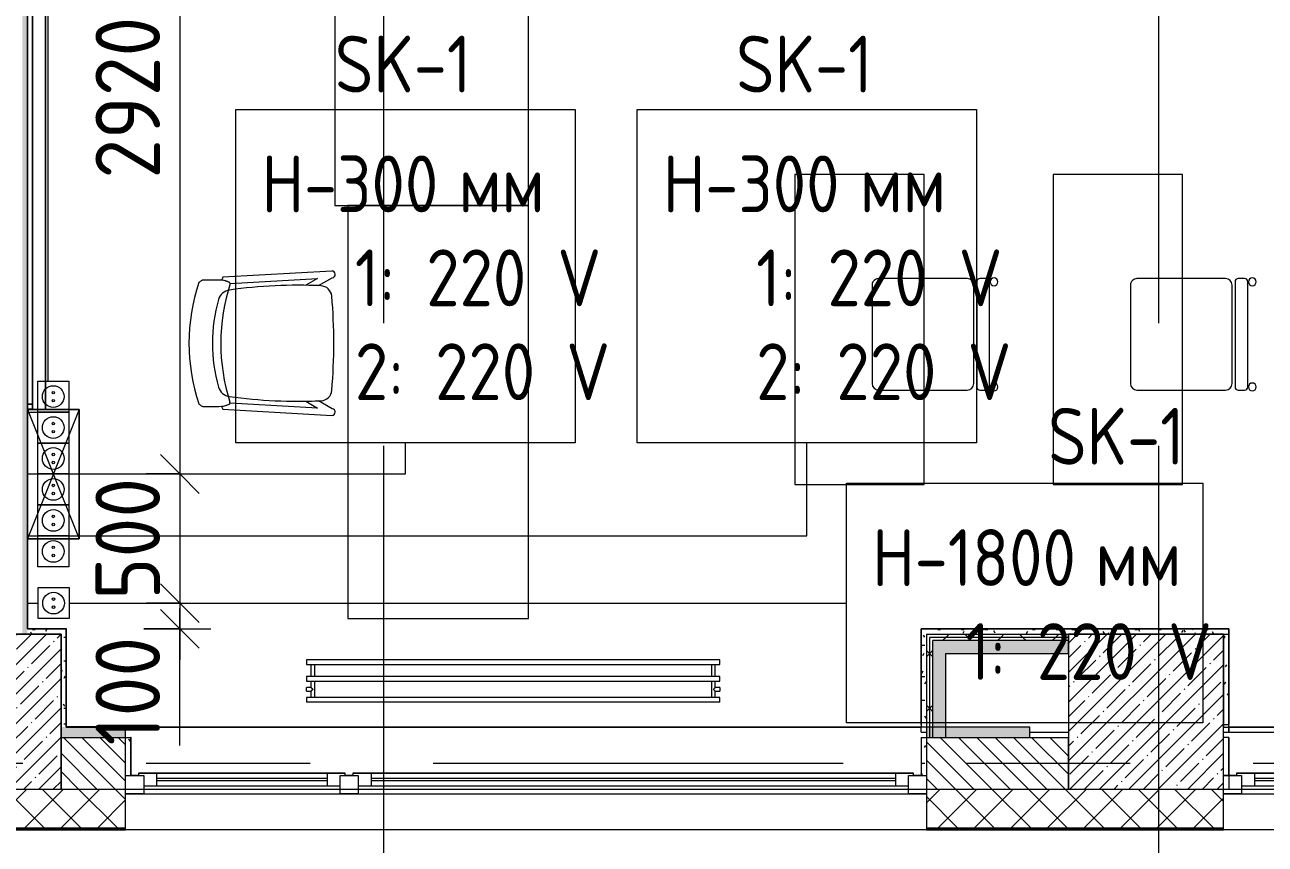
# Model space of a CAD drawing. Header units: millimetres. Extents: x -2911 to 185427, y -8553 to 29000.
# Drawn here: x 12620 to 17421, y -314 to 2860 of the extents above; entities that cross this region are included whole.
import ezdxf

# ---------------------------------------------------------------- set-up
doc = ezdxf.new("R2010")
doc.units = ezdxf.units.MM
doc.linetypes.add('Осевая', pattern=[3175, 635, -476.25, 1587.5, -476.25])
for name, color, linetype, lineweight in [('A-ANNO-DIMS', 7, 'Continuous', 9), ('A-ANNO-DIMS-100', 7, 'Continuous', 9), ('A-DETL-GENF', 7, 'Continuous', 9), ('A-GLAZ', 7, 'Continuous', 9), ('A-GLAZ-1', 7, 'Continuous', 13), ('A-WALL', 7, 'Continuous', 9), ('E-ELEC-FIXT-IDEN', 7, 'Continuous', 9), ('I-FURN', 7, 'Continuous', 9), ('I-WALL', 7, 'Continuous', 9), ('M-EQPM', 7, 'Continuous', 9), ('S-COLS', 7, 'Continuous', 9), ('Оси', 7, 'Continuous', 9), ('Оси-2', 7, 'Осевая', 9), ('Электрические приборы', 7, 'Continuous', 9)]:
    doc.layers.add(name, color=color, linetype=linetype, lineweight=lineweight)
for name, color, linetype, lineweight, true_color in [('A-WALL-1', 7, 'Continuous', 9, 0x3c3c3c), ('A-WALL-FNSH-1', 7, 'Continuous', 9, 0x3c3c3c), ('I-FURN-1', 7, 'Continuous', 9, 0xf0f0f0), ('Оси розеток', 7, 'Continuous', 9, 0xff1e23)]:
    doc.layers.add(name, color=color, linetype=linetype, lineweight=lineweight, true_color=true_color)
doc.styles.add('GOST Common', font='GOST_Common.ttf', dxfattribs={"width": 0.9, "height": 220})
doc.styles.add('ISOCPEUR', font='isocpeur.ttf', dxfattribs={"width": 0.9, "height": 250})
doc.dimstyles.new('ISO-2_5_0_9К_БОЛЬШОЙ', dxfattribs={"dimscale": 304.8, "dimtxt": 248.995294, "dimasz": 0.492126, "dimexe": 0.393701, "dimexo": 0.984252, "dimgap": 0, "dimtad": 1, "dimdec": 0, "dimrnd": 10, "dimzin": 0, "dimdsep": 46, "dimtxsty": 'ISOCPEUR', "dimblk1": 'OBLIQUE', "dimblk2": 'OBLIQUE', "dimsah": 1, "dimcen": 0.09, "dimdle": 0.393701, "dimazin": 0, "dimtfac": 1, "dimtdec": 4, "dimtix": 1, "dimtmove": 0, "dimatfit": 3, "dimfxl": 1, "dimtvp": 1, "dimtolj": 1, "dimtzin": 0, "dimarcsym": 2})
doc.dimstyles.new('ISO-2_5_0_9К_БОЛЬШОЙ_2', dxfattribs={"dimscale": 304.8, "dimtxt": 248.995294, "dimasz": 0.492126, "dimexe": 0.393701, "dimexo": 0.984252, "dimgap": 0, "dimtad": 1, "dimdec": 0, "dimrnd": 10, "dimzin": 0, "dimdsep": 46, "dimtxsty": 'ISOCPEUR', "dimblk1": 'OBLIQUE', "dimblk2": 'OBLIQUE', "dimsah": 1, "dimcen": 0.09, "dimdle": 0.393701, "dimazin": 0, "dimtfac": 1, "dimtdec": 4, "dimtix": 1, "dimtmove": 1, "dimatfit": 3, "dimfxl": 1, "dimtvp": 1, "dimtolj": 1, "dimtzin": 0, "dimarcsym": 2})
pattern_1 = [(45, (0, 0), (-57.02463, 57.02463), []), (45, (57.025, 0), (-57.02463, 57.02463), [100.806, -20.161, 3.353, -16.808])]
pattern_2 = [(0, (0, 0), (121.92, 30.48), [10.058, -81.382, 10.058, -81.382, -487.68]), (0, (0, 0), (121.92, 30.48), [-182.88, 10.058, -172.822, 10.058, -81.382, -213.36]), (0, (0, 0), (121.92, 30.48), [-457.2, 10.058, -50.902, 10.058, -142.342]), (120, (45.72, 15.24), (-87.356454, 90.345817), [10.058, -81.382, 10.058, -81.382, -487.68]), (120, (45.72, 15.24), (-87.356454, 90.345817), [-182.88, 10.058, -172.822, 10.058, -81.382, -213.36]), (120, (45.72, 15.24), (-87.356454, 90.345817), [-457.2, 10.058, -50.902, 10.058, -142.342]), (240, (60.96, 76.2), (-34.563546, -120.825817), [10.058, -81.382, 10.058, -81.382, -487.68]), (240, (60.96, 76.2), (-34.563546, -120.825817), [-182.88, 10.058, -172.822, 10.058, -81.382, -213.36]), (240, (60.96, 76.2), (-34.563546, -120.825817), [-457.2, 10.058, -50.902, 10.058, -142.342])]
pattern_3 = [(45, (0, 0), (-106.066, 106.066), []), (135, (0, 0), (-106.066, -106.066), [])]

# ---------------------------------------------------------------- blocks, each defined once
blk = doc.blocks.new('120_Окно_СКБ_2Ст - 120_Окно_СКБ_2Ст 3100х2500 _мал_створка слева_ 2-22446355-План размещения напольных электротехнических лючков и розеток 2 этажа в осях 1-12')
at = {"layer": 'A-GLAZ'}
for p, q in [((1550, -57), (-1550, -57)), ((-1530, -127), (-1500, -127)), ((-1430, -107), (600, -107)), ((600, -117), (-1430, -117)), ((670, -127), (700, -127)), ((770, -107), (1430, -107)), ((1430, -117), (770, -117)), ((1500, -127), (1530, -127))]:
    blk.add_line(p, q, dxfattribs=at)
at = {"layer": 'A-GLAZ-1'}
for p, q in [((-1550, -127), (-1550, -57)), ((-1550, -57), (-1480, -57)), ((-1480, -57), (-1480, -127)), ((650, -87), (-1480, -87)), ((-1480, -87), (-1480, -127)), ((-1430, -137), (-1430, -87)), ((600, -137), (600, -87)), ((650, -127), (650, -57)), ((650, -57), (720, -57)), ((650, -127), (650, -87)), ((720, -57), (720, -127)), ((1480, -87), (720, -87)), ((720, -87), (720, -127)), ((770, -137), (770, -87)), ((1430, -137), (1430, -87)), ((1480, -127), (1480, -57)), ((1480, -57), (1550, -57)), ((1480, -127), (1480, -87)), ((1550, -57), (1550, -127)), ((-1480, -127), (-1550, -127)), ((-1480, -127), (-1500, -127)), ((-1500, -127), (-1500, -137)), ((-1500, -137), (670, -137)), ((670, -137), (-1500, -137)), ((720, -127), (650, -127)), ((670, -127), (650, -127)), ((670, -137), (670, -127)), ((720, -127), (700, -127)), ((700, -127), (700, -137)), ((700, -137), (1500, -137)), ((1500, -137), (700, -137)), ((1550, -127), (1480, -127)), ((1500, -127), (1480, -127)), ((1500, -137), (1500, -127))]:
    blk.add_line(p, q, dxfattribs=at)
blk = doc.blocks.new('120_Окно_СКБ_1Ст - 120_Окно_СКБ_1Ст 900х2500_h_-V54-План размещения напольных электротехнических лючков и розеток 2 этажа в осях 1-12')
at = {"layer": 'A-GLAZ'}
for p, q in [((450, -57), (-450, -57)), ((-430, -127), (-400, -127)), ((-330, -107), (330, -107)), ((330, -117), (-330, -117)), ((400, -127), (450, -127))]:
    blk.add_line(p, q, dxfattribs=at)
at = {"layer": 'A-GLAZ-1'}
for p, q in [((-450, -127), (-450, -57)), ((-450, -57), (-380, -57)), ((-380, -57), (-380, -127)), ((380, -87), (-380, -87)), ((-380, -87), (-380, -127)), ((-330, -137), (-330, -87)), ((330, -137), (330, -87)), ((380, -127), (380, -57)), ((380, -57), (450, -57)), ((380, -127), (380, -87)), ((450, -57), (450, -127)), ((-380, -127), (-450, -127)), ((-380, -127), (-400, -127)), ((-400, -127), (-400, -137)), ((-400, -137), (400, -137)), ((400, -137), (-400, -137)), ((450, -127), (380, -127)), ((400, -127), (380, -127)), ((400, -137), (400, -127))]:
    blk.add_line(p, q, dxfattribs=at)
blk = doc.blocks.new('Шкаф параметрический - 1_5а-V93-План размещения напольных электротехнических лючков и розеток 2 этажа в осях 1-12')
at = {"layer": 'I-FURN-1'}
for p, q in [((0, 0), (500, 200)), ((0, 200), (500, 0)), ((500, 200), (0, 200)), ((0, 200), (0, 0)), ((0, 69.9), (0, 200)), ((0, 200), (500, 200)), ((500, 0), (500, 200)), ((500, 200), (500, 0)), ((0, 0), (0, 69.9)), ((0, 0), (500, 0))]:
    blk.add_line(p, q, dxfattribs=at)
blk = doc.blocks.new('Зеркало обычное - Доска-32858920-План размещения напольных электротехнических лючков и розеток 2 этажа в осях 1-12')
at = {"layer": 'I-FURN'}
h = blk.add_hatch(dxfattribs=at)
h.set_pattern_fill('FP_89', color=256, style=0, pattern_type=2)
h.set_pattern_definition([(45, (50, 50), (-199.9995, 0), [141.421, -141.421]), (45, (100, 50), (-199.9995, 0), [70.711, -212.132]), (45, (50, 100), (-199.9995, 0), [70.711, -212.132])])
h.paths.add_polyline_path([(-2005, 40), (2005, 40), (2005, 60), (-2005, 60)])
at = {"layer": 'I-FURN-1'}
for p, q in [((2025, 60), (-2025, 60)), ((-2025, 60), (-2025, 40)), ((-2025, 40), (-2025, 60)), ((2005, 60), (-2005, 60)), ((-2005, 60), (-2005, 40)), ((-2005, 40), (-2005, 60)), ((2005, 60), (-2005, 60)), ((-2005, 40), (-2005, 60)), ((-2005, 40), (-2005, 60)), ((2005, 40), (2005, 60)), ((2005, 60), (2005, 40)), ((2005, 60), (2005, 40)), ((2005, 40), (2005, 60)), ((2025, 40), (2025, 60)), ((2025, 60), (2025, 40)), ((-2025, 40), (2025, 40)), ((-2005, 40), (-2025, 40)), ((-2005, 40), (2005, 40)), ((2005, 40), (-2005, 40)), ((2005, 40), (-2005, 40)), ((-2005, 40), (2005, 40)), ((2005, 40), (-2005, 40)), ((2025, 40), (2005, 40))]:
    blk.add_line(p, q, dxfattribs=at)
blk = doc.blocks.new('Chair_1 noor 78578 - 1_4-25422005-План размещения напольных электротехнических лючков и розеток 2 этажа в осях 1-12')
at = {"layer": 'I-FURN-1'}
for p, q in [((-130.5, 405.7), (-130.5, 344.8)), ((359.1, 344.8), (359.1, 405.7)), ((-141.2, 329.7), (-165.1, -92)), ((-136.5, -37.1), (-117.3, 302)), ((345.9, 302), (365.1, -37.1)), ((393.7, -92), (369.8, 329.7)), ((-110.2, 8.6), (-136.5, -37.1)), ((365.1, -37.1), (338.8, 8.6)), ((-139.7, -93.5), (-108.8, -39.9)), ((337.4, -39.9), (368.3, -93.5))]:
    blk.add_line(p, q, dxfattribs=at)
for centre, radius, start, end in [((114.3, -271.9), 732.8, 71.3174, 108.6833), ((-37.4, 344.8), 93.1, 180, 204.9864), ((114.3, -408), 746, 71.9445, 107.8276), ((-41.4, 297.5), 50.8, 106.1735, 171.9659), ((114.3, -239.2), 609.6, 73.8265, 106.1735), ((270, 297.5), 50.8, 8.0341, 73.8265), ((266, 344.8), 93.1, 334.477, 360), ((114.3, -279.3), 660.4, 111.7, 112.7563), ((-37.4, 344.8), 93.1, 186.4785, 204.9864), ((-116, 308.2), 6.35, 204.9864, 258.4091), ((-116, 308.2), 6.35, 204.9864, 287.8276), ((1798.9, 37.7), 1909.3, 171.9659, 182.6261), ((-1570.3, 37.7), 1909.3, 357.3739, 8.0341), ((344.3, 307.4), 6.35, 281.4186, 334.477), ((344.6, 308.2), 6.35, 281.5909, 335.0136), ((266, 344.8), 93.1, 335.0136, 353.5215), ((114.3, -279.3), 660.4, 67.2437, 68.3), ((1798.9, 37.7), 1909.3, 180.8761, 182.3307), ((-1570.3, 37.7), 1909.3, 357.6693, 359.1239), ((-152.4, -92.7), 12.7, 176.75, 356.75), ((-64, -47.7), 44.5, 182.6261, 265.0912), ((114.8, 2033.8), 2133.6, 265.0912, 274.9044), ((292.6, -47.7), 44.4, 275.9396, 357.3739), ((381, -92.7), 12.7, 183.25, 3.25)]:
    blk.add_arc(centre, radius, start, end, dxfattribs=at)
for points in [[(-120.4, 422.3), (-122, 420.8), (-124.7, 417.8), (-127.8, 413.5), (-129.8, 409.4), (-130.4, 406.9), (-130.5, 405.7)], [(359.1, 405.7), (359, 406.9), (358.4, 409.4), (356.4, 413.5), (353.3, 417.8), (350.6, 420.8), (349, 422.3)]]:
    blk.add_open_spline(points, degree=3, dxfattribs=at)
blk = doc.blocks.new('Стол базовый прямоугольный - 1_62а-26219558-План размещения напольных электротехнических лючков и розеток 2 этажа в осях 1-12')
at = {"layer": 'I-FURN-1'}
for p, q in [((1200, 375), (-1200, 375)), ((-1200, 375), (-1200, -375)), ((1200, -375), (1200, 375)), ((-1200, -375), (1200, -375))]:
    blk.add_line(p, q, dxfattribs=at)
blk = doc.blocks.new('Стол базовый прямоугольный - 1_3-V94-План размещения напольных электротехнических лючков и розеток 2 этажа в осях 1-12')
at = {"layer": 'I-FURN-1'}
for p, q in [((800, 350), (-800, 350)), ((-800, 350), (-800, -350)), ((800, -350), (800, 350)), ((-800, -350), (800, -350))]:
    blk.add_line(p, q, dxfattribs=at)
blk = doc.blocks.new('Стол базовый прямоугольный - 1_6-26174022-План размещения напольных электротехнических лючков и розеток 2 этажа в осях 1-12')
at = {"layer": 'I-FURN-1'}
for p, q in [((600, 250), (-600, 250)), ((-600, 250), (-600, -250)), ((600, -250), (600, 250)), ((-600, -250), (600, -250))]:
    blk.add_line(p, q, dxfattribs=at)
blk = doc.blocks.new('Стул Breuer - 1_9а-V101-План размещения напольных электротехнических лючков и розеток 2 этажа в осях 1-12')
at = {"layer": 'I-FURN-1'}
for p, q in [((190.5, 241.3), (-190.5, 241.3)), ((-215.9, 215.9), (-215.9, 40)), ((215.9, 40), (215.9, 215.9)), ((-215.9, 40), (-215.9, -127)), ((215.9, -127), (215.9, 40)), ((-215.9, -176.2), (-215.9, -200.8)), ((203.2, -163.5), (-203.2, -163.5)), ((-190.5, -152.4), (190.5, -152.4)), ((215.9, -200.8), (215.9, -176.2)), ((-203.2, -213.5), (203.2, -213.5))]:
    blk.add_line(p, q, dxfattribs=at)
for centre, radius, start, end in [((-190.5, 215.9), 25.4, 90, 180), ((190.5, 215.9), 25.4, 30, 90), ((190.5, 215.9), 25.4, 0, 30), ((-190.5, -127), 25.4, 180, 270), ((190.5, -127), 25.4, 270, 360), ((-203.2, -176.2), 12.7, 90, 180), ((203.2, -176.2), 12.7, 360, 90), ((-203.5, -230.6), 15.1, 360, 180), ((-203.5, -230.6), 15.1, 180, 360), ((-203.2, -200.8), 12.7, 180, 270), ((203.7, -230.6), 15.1, 360, 180), ((203.7, -230.6), 15.1, 180, 360), ((203.2, -200.8), 12.7, 270, 360)]:
    blk.add_arc(centre, radius, start, end, dxfattribs=at)
blk = doc.blocks.new('Стул Breuer - 1_9а-V99-План размещения напольных электротехнических лючков и розеток 2 этажа в осях 1-12')
at = {"layer": 'I-FURN-1'}
for p, q in [((190.5, 241.3), (-190.5, 241.3)), ((-215.9, 215.9), (-215.9, 40)), ((215.9, 40), (215.9, 215.9)), ((-215.9, 40), (-215.9, -127)), ((215.9, -127), (215.9, 40)), ((-215.9, -176.2), (-215.9, -200.8)), ((203.2, -163.5), (-203.2, -163.5)), ((-190.5, -152.4), (190.5, -152.4)), ((215.9, -200.8), (215.9, -176.2)), ((-203.2, -213.5), (203.2, -213.5))]:
    blk.add_line(p, q, dxfattribs=at)
for centre, radius, start, end in [((-190.5, 215.9), 25.4, 90, 180), ((190.5, 215.9), 25.4, 0, 90), ((-190.5, -127), 25.4, 180, 270), ((190.5, -127), 25.4, 270, 360), ((-203.2, -176.2), 12.7, 90, 180), ((203.2, -176.2), 12.7, 360, 90), ((-203.5, -230.6), 15.1, 360, 180), ((-203.5, -230.6), 15.1, 180, 360), ((-203.2, -200.8), 12.7, 180, 270), ((203.7, -230.6), 15.1, 360, 180), ((203.7, -230.6), 15.1, 180, 360), ((203.2, -200.8), 12.7, 270, 360)]:
    blk.add_arc(centre, radius, start, end, dxfattribs=at)
blk = doc.blocks.new('Блок Розеток и Выключателей - Блок Розеток и Выключателей_SK1-V140-План размещения напольных электротехнических лючков и розеток 2 этажа в осях 1-12')
at = {"layer": 'A-DETL-GENF'}
for p, q in [((-120, -40), (-10.7, -40)), ((-120, -160), (-120, -40)), ((-10.7, -40), (0, -40)), ((0, -40), (120, -40)), ((0, -160), (0, -40)), ((0, -40), (0, -160)), ((120, -40), (120, -160)), ((-10.7, -160), (-120, -160)), ((0, -160), (-10.7, -160)), ((120, -160), (0, -160))]:
    blk.add_line(p, q, dxfattribs=at)
for centre, radius in [((-60, -100), 42), ((-75.6, -100), 4.8), ((-44.4, -100), 4.8), ((60, -100), 42), ((44.4, -100), 4.8), ((75.6, -100), 4.8)]:
    blk.add_circle(centre, radius, dxfattribs=at)
at = {"layer": 'Оси розеток'}
blk.add_line((0, 0), (0, -40), dxfattribs=at)
blk = doc.blocks.new('Блок Розеток и Выключателей - Блок Розеток и Выключателей_SK1-27368977-План размещения напольных электротехнических лючков и розеток 2 этажа в осях 1-12')
at = {"layer": 'A-DETL-GENF'}
for p, q in [((-120, -40), (0, -40)), ((-120, -160), (-120, -40)), ((0, -40), (120, -40)), ((0, -160), (0, -40)), ((0, -40), (0, -160)), ((120, -40), (120, -160)), ((0, -160), (-120, -160)), ((120, -160), (0, -160))]:
    blk.add_line(p, q, dxfattribs=at)
for centre, radius in [((-60, -100), 42), ((-75.6, -100), 4.8), ((-44.4, -100), 4.8), ((60, -100), 42), ((44.4, -100), 4.8), ((75.6, -100), 4.8)]:
    blk.add_circle(centre, radius, dxfattribs=at)
at = {"layer": 'Оси розеток'}
blk.add_line((0, 0), (0, -40), dxfattribs=at)
blk = doc.blocks.new('Блок Розеток и Выключателей - Блок Розеток и Выключателей_SK1-V141-План размещения напольных электротехнических лючков и розеток 2 этажа в осях 1-12')
at = {"layer": 'A-DETL-GENF'}
for p, q in [((-120, -40), (0, -40)), ((-120, -160), (-120, -40)), ((0, -40), (9.6, -40)), ((0, -160), (0, -40)), ((0, -40), (0, -160)), ((9.6, -40), (120, -40)), ((120, -40), (120, -160)), ((0, -160), (-120, -160)), ((9.6, -160), (0, -160)), ((120, -160), (9.6, -160))]:
    blk.add_line(p, q, dxfattribs=at)
for centre, radius in [((-60, -100), 42), ((-75.6, -100), 4.8), ((-44.4, -100), 4.8), ((60, -100), 42), ((44.4, -100), 4.8), ((75.6, -100), 4.8)]:
    blk.add_circle(centre, radius, dxfattribs=at)
at = {"layer": 'Оси розеток'}
blk.add_line((0, 0), (0, -40), dxfattribs=at)
blk = doc.blocks.new('Блок Розеток и Выключателей - Блок Розеток и Выключателей_SK1-27362739-План размещения напольных электротехнических лючков и розеток 2 этажа в осях 1-12')
at = {"layer": 'A-DETL-GENF'}
for p, q in [((-60, -40), (60, -40)), ((-60, -160), (-60, -40)), ((60, -40), (60, -160)), ((60, -160), (-60, -160))]:
    blk.add_line(p, q, dxfattribs=at)
for centre, radius in [((0, -100), 42), ((-15.6, -100), 4.8), ((15.6, -100), 4.8)]:
    blk.add_circle(centre, radius, dxfattribs=at)
at = {"layer": 'Оси розеток'}
blk.add_line((0, 0), (0, -40), dxfattribs=at)
blk = doc.blocks.new('radiator_prado_classic_z_tip_30_po exemplyaru - Classic Z Тип 30-500-30677904-План размещения напольных электротехнических лючков и розеток 2 этажа в осях 1-12')
at = {"layer": 'M-EQPM'}
for p, q in [((0, -64), (0, -82)), ((0, -64), (1600, -64)), ((0, -82), (1600, -82)), ((17.5, -82), (17.5, -106.5)), ((32.5, -146), (32.5, -82)), ((1567.5, -82), (1567.5, -146)), ((1582.5, -106.5), (1582.5, -82)), ((1600, -82), (1600, -64)), ((17.5, -106.5), (0, -106.5)), ((17.5, -106.5), (0, -106.5)), ((0, -121.5), (0, -106.5)), ((0, -106.5), (0, -106.8)), ((0, -106.8), (0, -106.8)), ((0, -121.2), (0, -121.5)), ((0, -121.2), (0, -121.2)), ((0, -121.5), (17.5, -121.5)), ((0, -121.5), (17.5, -121.5)), ((17.5, -121.5), (17.5, -146)), ((1600, -106.5), (1582.5, -106.5)), ((1600, -106.5), (1582.5, -106.5)), ((1582.5, -146), (1582.5, -121.5)), ((1582.5, -121.5), (1600, -121.5)), ((1582.5, -121.5), (1600, -121.5)), ((1600, -106.8), (1600, -106.5)), ((1600, -106.5), (1600, -121.5)), ((1600, -106.8), (1600, -106.5)), ((1600, -106.5), (1600, -106.8)), ((1600, -121.5), (1600, -121.2)), ((1600, -121.5), (1600, -121.2)), ((1600, -121.2), (1600, -121.5)), ((0, -146), (0, -164)), ((1600, -146), (0, -146)), ((0, -164), (1600, -164)), ((17.5, -164), (17.5, -210)), ((32.5, -210), (32.5, -164)), ((1567.5, -164), (1567.5, -210)), ((1582.5, -210), (1582.5, -164)), ((1600, -164), (1600, -146)), ((1600, -210), (0, -210)), ((0, -210), (0, -228)), ((0, -228), (1600, -228)), ((1600, -228), (1600, -210))]:
    blk.add_line(p, q, dxfattribs=at)
for points, knots in [([(25, -114), (24.5, -113.5), (23.6, -112.6), (22.4, -111.4), (21.6, -110.6), (21.1, -110.1), (20.8, -109.8), (20.5, -109.5), (20.2, -109.2), (19.8, -108.9), (19.6, -108.6), (19.3, -108.3), (19, -108), (18.7, -107.7), (18.5, -107.5), (18.3, -107.3), (18.1, -107.1), (17.9, -106.9), (17.8, -106.8), (17.7, -106.7), (17.5, -106.5), (17.5, -106.5), (17.5, -106.5)], [0, 0, 0, 0, 0.142857, 0.285714, 0.357143, 0.392857, 0.428571, 0.464286, 0.5, 0.535714, 0.571429, 0.607143, 0.642857, 0.678571, 0.714286, 0.75, 0.785714, 0.821429, 0.857143, 0.892857, 0.928571, 1, 1, 1, 1]), ([(17.5, -121.5), (17.5, -121.5), (17.5, -121.5), (17.7, -121.3), (17.8, -121.2), (17.9, -121.1), (18.1, -120.9), (18.3, -120.7), (18.5, -120.5), (18.7, -120.3), (19, -120), (19.3, -119.7), (19.6, -119.4), (19.8, -119.1), (20.3, -118.7), (20.7, -118.3), (21.1, -117.9), (21.6, -117.4), (22.4, -116.6), (23.6, -115.4), (24.5, -114.5), (25, -114)], [0, 0, 0, 0, 0.071429, 0.107143, 0.142857, 0.178571, 0.214286, 0.25, 0.285714, 0.321429, 0.357143, 0.392857, 0.428571, 0.464286, 0.5, 0.571429, 0.607143, 0.642857, 0.714286, 0.857143, 1, 1, 1, 1]), ([(1575, -114), (1575.5, -113.5), (1576.4, -112.6), (1577.6, -111.4), (1578.4, -110.6), (1578.9, -110.1), (1579.2, -109.8), (1579.5, -109.5), (1579.8, -109.2), (1580.1, -108.8), (1580.4, -108.6), (1580.7, -108.3), (1581, -108), (1581.3, -107.7), (1581.5, -107.5), (1581.7, -107.3), (1581.9, -107.1), (1582.1, -106.9), (1582.2, -106.8), (1582.3, -106.7), (1582.5, -106.5), (1582.5, -106.5), (1582.5, -106.5)], [0, 0, 0, 0, 0.142857, 0.285714, 0.357143, 0.392857, 0.428571, 0.464286, 0.5, 0.535714, 0.571429, 0.607143, 0.642857, 0.678571, 0.714286, 0.75, 0.785714, 0.821429, 0.857143, 0.892857, 0.928571, 1, 1, 1, 1]), ([(1582.5, -121.5), (1582.5, -121.5), (1582.5, -121.5), (1582.3, -121.3), (1582.2, -121.2), (1582.1, -121.1), (1581.9, -120.9), (1581.7, -120.7), (1581.5, -120.5), (1581.3, -120.3), (1581, -120), (1580.7, -119.7), (1580.4, -119.4), (1580.1, -119.2), (1579.7, -118.7), (1579.3, -118.3), (1578.9, -117.9), (1578.4, -117.4), (1577.6, -116.6), (1576.4, -115.4), (1575.5, -114.5), (1575, -114)], [0, 0, 0, 0, 0.071429, 0.107143, 0.142857, 0.178571, 0.214286, 0.25, 0.285714, 0.321429, 0.357143, 0.392857, 0.428571, 0.464286, 0.5, 0.571429, 0.607143, 0.642857, 0.714286, 0.857143, 1, 1, 1, 1])]:
    blk.add_open_spline(points, degree=3, knots=knots, dxfattribs=at)
blk = doc.blocks.new('DIMBLOCK45-План размещения напольных электротехнических лючков и розеток 2 этажа в осях 1-12')
at = {"layer": 'A-ANNO-DIMS-100'}
for p, q in [((13219.9, 4159.8), (13219.9, 1120.2)), ((13091, 4039.8), (13339.9, 4039.8)), ((13219.9, 4039.8), (13091, 4039.8)), ((13090, 1120.2), (13339.9, 1120.2)), ((13219.9, 1120.2), (13090, 1120.2))]:
    blk.add_line(p, q, dxfattribs=at)
at = {"layer": 'A-ANNO-DIMS-100', "lineweight": 20}
for p, q in [((13219.9, 4039.8), (13144.9, 4114.8)), ((13219.9, 4039.8), (13294.9, 3964.8)), ((13219.9, 1120.2), (13144.9, 1195.2)), ((13219.9, 1120.2), (13294.9, 1045.2))]:
    blk.add_line(p, q, dxfattribs=at)
at = {"layer": 'A-ANNO-DIMS-100', "color": 0, "insert": (12893.3, 2263.9), "char_height": 250, "width": 758.478, "attachment_point": 1, "rotation": 90, "line_spacing_factor": 1.149209, "style": 'ISOCPEUR'}
blk.add_mtext('2920', dxfattribs=at)
blk = doc.blocks.new('_Oblique')
at = {"color": 0, "linetype": 'ByBlock', "lineweight": -2}
blk.add_line((-0.5, -0.5), (0.5, 0.5), dxfattribs=at)
blk = doc.blocks.new('DIMBLOCK46-План размещения напольных электротехнических лючков и розеток 2 этажа в осях 1-12')
at = {"layer": 'A-ANNO-DIMS-100', "lineweight": 20}
for p, q in [((13219.9, 1120.2), (13144.9, 1195.2)), ((13219.9, 1120.2), (13294.9, 1045.2)), ((13219.9, 620), (13144.9, 695)), ((13219.9, 620), (13294.9, 545))]:
    blk.add_line(p, q, dxfattribs=at)
at = {"layer": 'A-ANNO-DIMS-100'}
for p, q in [((13090, 1120.2), (13339.9, 1120.2)), ((13219.9, 1120.2), (13090, 1120.2)), ((13219.9, 1120.2), (13219.9, 620)), ((13091, 620), (13339.9, 620)), ((13219.9, 620), (13091, 620))]:
    blk.add_line(p, q, dxfattribs=at)
at = {"layer": 'A-ANNO-DIMS-100', "color": 0, "insert": (12893.3, 633.1), "char_height": 250, "width": 568.858, "attachment_point": 1, "rotation": 90, "line_spacing_factor": 1.149209, "style": 'ISOCPEUR'}
blk.add_mtext('500', dxfattribs=at)
blk = doc.blocks.new('DIMBLOCK47-План размещения напольных электротехнических лючков и розеток 2 этажа в осях 1-12')
at = {"layer": 'A-ANNO-DIMS-100', "lineweight": 20}
for p, q in [((13219.9, 620), (13144.9, 695)), ((13219.9, 520), (13144.9, 595)), ((13219.9, 620), (13294.9, 545)), ((13219.9, 520), (13294.9, 445))]:
    blk.add_line(p, q, dxfattribs=at)
at = {"layer": 'A-ANNO-DIMS-100'}
for p, q in [((13091, 620), (13339.9, 620)), ((13219.9, 620), (13091, 620)), ((13219.9, 620), (13219.9, 400)), ((13219.9, 599.7), (13219.9, 570)), ((13219.9, 68.7), (13219.9, 599.7)), ((13080, 520), (13339.9, 520)), ((13219.9, 520), (13080, 520))]:
    blk.add_line(p, q, dxfattribs=at)
at = {"layer": 'A-ANNO-DIMS-100', "color": 0, "insert": (12893.3, 68.7), "char_height": 250, "width": 517.144, "attachment_point": 1, "rotation": 90, "line_spacing_factor": 1.149209, "style": 'ISOCPEUR'}
blk.add_mtext('100', dxfattribs=at)

msp = doc.modelspace()

# ---------------------------------------------------------------- hatches: boundary and pattern name
at = {"layer": 'A-WALL'}
h = msp.add_hatch(dxfattribs=at)
h.set_pattern_fill('FP_16', color=256, style=0, pattern_type=2)
h.set_pattern_definition([(135, (0, 0), (-35.35534, -35.35534), [])])
h.paths.add_polyline_path([(16110, -100), (16660, -100), (16660, 100), (16110, 100)])
h.paths.add_polyline_path([(13010, -100), (13010, 100), (12760, 100), (12760, -100)])
h = msp.add_hatch(dxfattribs=at)
h.set_pattern_fill('FP_12', color=256, style=0, pattern_type=2)
h.set_pattern_definition([(45, (0, 0), (-70.71068, 70.71068), []), (135, (0, 0), (-70.71068, -70.71068), [])])
h.paths.add_polyline_path([(38277.7, -250), (38277.7, -100), (37990, -100), (37990, -250)])
h.paths.add_polyline_path([(35890, -250), (35890, -100), (34770, -100), (34770, -250)])
h.paths.add_polyline_path([(33870, -250), (33870, -100), (33010, -100), (33010, -250), (33610, -250)])
h.paths.add_polyline_path([(30633.9, -250), (30910, -250), (30910, -100), (29209.7, -100), (29209.7, -250)])
h.paths.add_polyline_path([(26160, -250), (26409.7, -250), (26409.7, -100), (24810, -100), (24810, -250), (25560, -250)])
h.paths.add_polyline_path([(22510, -250), (22710, -250), (22710, -100), (21610, -100), (21610, -250), (21910, -250)])
h.paths.add_polyline_path([(18160, -250), (18810, -250), (18810, -100), (18160, -100)])
h.paths.add_polyline_path([(16110, -250), (17260, -250), (17260, -100), (16110, -100)])
h.paths.add_polyline_path([(13010, -250), (13010, -100), (11660, -100), (11660, -250), (12069.9, -250)])
h.paths.add_polyline_path([(6766, -250), (8560, -250), (8560, -100), (4630, -100), (4630, -250)])
h.paths.add_polyline_path([(2788, -250), (3730, -250), (3730, -100), (-260, -100), (-260, -250), (1462, -250)])
at = {"layer": 'I-WALL'}
h = msp.add_hatch(dxfattribs=at)
h.set_pattern_fill('FP_87', color=256, style=0, pattern_type=2)
h.set_pattern_definition(pattern_2)
h.paths.add_polyline_path([(12630, 500), (12630, 7300), (12610, 7300), (12610, 500)])
h = msp.add_hatch(dxfattribs=at)
h.set_pattern_fill('FP_87', color=256, style=0, pattern_type=2)
h.set_pattern_definition(pattern_2)
h.paths.add_polyline_path([(12760, 500), (12760, 520), (12630, 520), (12630, 500)])
h = msp.add_hatch(dxfattribs=at)
h.set_pattern_fill('FP_87', color=256, style=0, pattern_type=2)
h.set_pattern_definition(pattern_2)
h.paths.add_polyline_path([(12760, 140), (12780, 140), (12780, 520), (12760, 520), (12760, 185.2)])
h = msp.add_hatch(dxfattribs=at)
h.set_pattern_fill('FP_87', color=256, style=0, pattern_type=2)
h.set_pattern_definition(pattern_2)
h.paths.add_polyline_path([(17260, 500), (17260, 520), (16090, 520), (16090, 500), (16110, 500)])
h = msp.add_hatch(dxfattribs=at)
h.set_pattern_fill('FP_87', color=256, style=0, pattern_type=2)
h.set_pattern_definition(pattern_2)
h.paths.add_polyline_path([(16110, 140), (16110, 500), (16090, 500), (16090, 140)])
h = msp.add_hatch(dxfattribs=at)
h.set_pattern_fill('FP_88', color=256, style=0, pattern_type=2)
h.set_pattern_definition(pattern_3)
h.paths.add_polyline_path([(16110, 100), (16122.5, 100), (16122.5, 500), (16110, 500), (16110, 185.2)])
h = msp.add_hatch(dxfattribs=at)
h.set_pattern_fill('FP_88', color=256, style=0, pattern_type=2)
h.set_pattern_definition(pattern_3)
h.paths.add_polyline_path([(16660, 487.5), (16660, 500), (16122.5, 500), (16122.5, 487.5), (16185, 487.5)])
h = msp.add_hatch(dxfattribs=at)
h.set_pattern_fill('FP_88', color=256, style=0, pattern_type=2)
h.set_pattern_definition(pattern_3)
h.paths.add_polyline_path([(16122.5, 100), (16135, 100), (16135, 487.5), (16122.5, 487.5), (16122.5, 185.2)])
h = msp.add_hatch(dxfattribs=at)
h.set_pattern_fill('FP_88', color=256, style=0, pattern_type=2)
h.set_pattern_definition(pattern_3)
h.paths.add_polyline_path([(16660, 475), (16660, 487.5), (16135, 487.5), (16135, 475), (16185, 475)])
h = msp.add_hatch(dxfattribs=at)
h.set_pattern_fill('FP_87', color=256, style=0, pattern_type=2)
h.set_pattern_definition(pattern_2)
h.paths.add_polyline_path([(17260, 500), (17260, 520), (16639.5, 520), (16639.5, 500)])
h = msp.add_hatch(dxfattribs=at)
h.set_pattern_fill('FP_87', color=256, style=0, pattern_type=2)
h.set_pattern_definition(pattern_2)
h.paths.add_polyline_path([(17260, 140), (17280, 140), (17280, 520), (17260, 520), (17260, 185.2)])
h = msp.add_hatch(dxfattribs=at)
h.set_pattern_fill('FP_87', color=256, style=0, pattern_type=2)
h.set_pattern_definition(pattern_2)
h.paths.add_polyline_path([(17280, 150), (17280, 500), (17260, 500), (17260, 150)])
for points in [[(16135, 100), (16185, 100), (16185, 475), (16135, 475), (16135, 185.2)], [(16660, 425), (16660, 475), (16185, 475), (16185, 425)]]:
    msp.add_hatch(color=256, dxfattribs=at).paths.add_polyline_path(points)
h = msp.add_hatch(dxfattribs=at)
h.set_pattern_fill('FP_87', color=256, style=0, pattern_type=2)
h.set_pattern_definition(pattern_2)
h.paths.add_polyline_path([(16510, 100), (16510, 140), (16110, 140), (16110, 100)])
h.paths.add_polyline_path([(12760, 100), (13010, 100), (13010, 140), (12760, 140)])
h = msp.add_hatch(dxfattribs=at)
h.set_pattern_fill('FP_87', color=256, style=0, pattern_type=2)
h.set_pattern_definition(pattern_2)
h.paths.add_polyline_path([(13030, -48), (13030, 100), (13010, 100), (13010, -48)])
h = msp.add_hatch(dxfattribs=at)
h.set_pattern_fill('FP_87', color=256, style=0, pattern_type=2)
h.set_pattern_definition(pattern_2)
h.paths.add_polyline_path([(16110, -48), (16110, 100), (16090, 100), (16090, -48)])
at = {"layer": 'S-COLS'}
h = msp.add_hatch(dxfattribs=at)
h.set_pattern_fill('FP_15', color=256, style=0, pattern_type=2)
h.set_pattern_definition(pattern_1)
h.paths.add_polyline_path([(12160, -100), (12760, -100), (12760, 500), (12160, 500), (12160, 185.2)])
h = msp.add_hatch(dxfattribs=at)
h.set_pattern_fill('FP_15', color=256, style=0, pattern_type=2)
h.set_pattern_definition(pattern_1)
h.paths.add_polyline_path([(16660, -100), (17260, -100), (17260, 500), (16660, 500), (16660, 185.2)])

# ---------------------------------------------------------------- linework, layer by layer
at = {"layer": 'A-WALL'}
for p, q in [((12630, 520), (12630, 7279)), ((12630, 520), (12780, 520)), ((12780, 140), (12780, 520)), ((16122.5, 100), (16122.5, 487.5)), ((16660, 487.5), (16122.5, 487.5)), ((16135, 100), (16135, 475)), ((16660, 475), (16135, 475)), ((17280, 140), (17280, 150)), ((12760, 100), (13030, 100)), ((12780, 140), (13010, 140)), ((16090, 100), (16660, 100)), ((17280, -48), (17280, -100)), ((11660, -100), (21910, -100)), ((11660, -250), (13010, -250)), ((11660, -253), (13010, -253)), ((16110, -258), (13010, -258)), ((16110, -250), (17260, -250)), ((16110, -253), (17260, -253)), ((18160, -258), (17260, -258))]:
    msp.add_line(p, q, dxfattribs=at)
at = {"layer": 'A-WALL-1'}
for p, q in [((11660, 500), (12760, 500)), ((12760, 500), (12760, -100)), ((16110, 500), (16110, -250)), ((16110, 500), (17280, 500)), ((16639.5, 520), (16639.5, 500)), ((16660, 425), (16660, 500)), ((17260, 500), (17260, 140)), ((16185, 100), (16185, 425)), ((16185, 425), (16660, 425)), ((16090, 150), (16090, 140)), ((17260, 150), (17280, 150)), ((13010, -250), (13010, 140)), ((13030, -48), (13030, 100)), ((16510, 140), (16090, 140)), ((16090, 100), (16090, -48)), ((16510, 100), (16510, 140)), ((16660, -100), (16660, 100)), ((17260, 140), (17280, 140)), ((13010, -48), (13030, -48)), ((16090, -48), (16110, -48)), ((17260, -250), (17260, -100))]:
    msp.add_line(p, q, dxfattribs=at)
at = {"layer": 'A-WALL-FNSH-1'}
for p, q in [((12631, 521), (12631, 7279)), ((12781, 521), (12631, 521)), ((12781, 141), (12781, 521)), ((16089, 521), (16089, 150)), ((17281, 521), (16089, 521)), ((16090, 150), (16090, 520)), ((16090, 520), (17280, 520)), ((16639.5, 521), (16639.5, 520)), ((17280, 521), (17280, 150)), ((17281, 141), (17281, 521)), ((16089, 150), (16090, 150)), ((17280, 150), (17281, 150)), ((13010, 141), (12781, 141)), ((13010, 140), (13010, 141)), ((13031, 100), (13030, 100)), ((13031, -48), (13031, 100)), ((16090, 100), (16089, 100)), ((16089, 100), (16089, -48)), ((17280, 140), (17281, 140)), ((17281, 100), (17280, 100)), ((17280, 100), (17280, -48)), ((17281, -48), (17281, 100)), ((13030, -48), (13031, -48)), ((16089, -48), (16090, -48)), ((17280, -48), (17281, -48)), ((11660, -258), (13010, -258)), ((13010, -258), (13010, -250)), ((16110, -250), (16110, -258)), ((16110, -258), (17260, -258)), ((17260, -258), (17260, -250))]:
    msp.add_line(p, q, dxfattribs=at)
at = {"layer": 'E-ELEC-FIXT-IDEN'}
for p, q in [((12710, 1479.9), (12710, 3671.3)), ((14093.5, 1120.2), (14093.5, 1240.4)), ((15646.7, 880.2), (15646.7, 1240.4)), ((12790, 1120.2), (14093.5, 1120.2)), ((12790, 880.2), (15646.7, 880.2)), ((12791, 620), (15800.7, 620))]:
    msp.add_line(p, q, dxfattribs=at)
at = {"layer": 'E-ELEC-FIXT-IDEN', "flags": 128}
for points in [[(13436.8, 2531.4), (14750.1, 2531.4), (14750.1, 1240.4), (13436.8, 1240.4)], [(14990, 2531.4), (16303.3, 2531.4), (16303.3, 1240.4), (14990, 1240.4)], [(15800.7, 1084), (17179.7, 1084), (17179.7, 156), (15800.7, 156)]]:
    msp.add_lwpolyline(points, close=True, dxfattribs=at)
at = {"layer": 'I-FURN-1'}
for p, q in [((12699.9, 1369.5), (12699.9, 5419.5)), ((12699.9, 5419.5), (12699.9, 1369.5)), ((12630, 1369.5), (12699.9, 1369.5)), ((12699.9, 1369.5), (12630, 1369.5))]:
    msp.add_line(p, q, dxfattribs=at)
at = {"layer": 'I-WALL'}
for p, q in [((13010, 141), (16090, 141)), ((13010, 140), (16090, 140)), ((16090, 120), (16090, 140)), ((16090, 120), (16110, 120)), ((16510, 120), (16660, 120)), ((17260, 120), (18160, 120)), ((17280, 100), (17260, 100)), ((17280, 120), (17280, 140)), ((17281, 141), (17281, 120)), ((17281, 141), (18160, 141)), ((17281, 140), (18160, 140)), ((17280, -48), (17260, -48))]:
    msp.add_line(p, q, dxfattribs=at)
at = {"layer": 'S-COLS'}
for p, q in [((12760, 500), (12160, 500)), ((12760, -100), (12760, 500)), ((17260, 500), (16660, 500)), ((16660, 500), (16660, -100)), ((17260, -100), (17260, 500)), ((12160, -100), (12760, -100)), ((16660, -100), (17260, -100))]:
    msp.add_line(p, q, dxfattribs=at)
at = {"layer": 'Оси'}
for p, q in [((14010, -1906.3), (14010, 593.7)), ((17010, -1906.3), (17010, 593.7))]:
    msp.add_line(p, q, dxfattribs=at)
at = {"layer": 'Оси-2'}
for p, q in [((14010, 593.7), (14010, 24898.1)), ((17010, 593.7), (17010, 24898.1)), ((389, 0), (35990, 0))]:
    msp.add_line(p, q, dxfattribs=at)

# ---------------------------------------------------------------- block references
at = {"layer": 'A-GLAZ', "rotation": 180}
for name, p in [('120_Окно_СКБ_2Ст - 120_Окно_СКБ_2Ст 3100х2500 _мал_створка слева_ 2-22446355-План размещения напольных электротехнических лючков и розеток 2 этажа в осях 1-12', (14560, -175)), ('120_Окно_СКБ_1Ст - 120_Окно_СКБ_1Ст 900х2500_h_-V54-План размещения напольных электротехнических лючков и розеток 2 этажа в осях 1-12', (17710, -175))]:
    msp.add_blockref(name, p, dxfattribs=at)
at = {"layer": 'I-FURN-1'}
for name, p, rotation in [('Зеркало обычное - Доска-32858920-План размещения напольных электротехнических лючков и розеток 2 этажа в осях 1-12', (12690, 3396), 89.9999999999998), ('Стол базовый прямоугольный - 1_62а-26219558-План размещения напольных электротехнических лючков и розеток 2 этажа в осях 1-12', (14194.7, 3360), 270.0000000000001), ('Стол базовый прямоугольный - 1_6-26174022-План размещения напольных электротехнических лючков и розеток 2 этажа в осях 1-12', (15850.9, 1680), 89.99999999999997), ('Стол базовый прямоугольный - 1_6-26174022-План размещения напольных электротехнических лючков и розеток 2 этажа в осях 1-12', (16850.9, 1680), 89.99999999999997), ('Стол базовый прямоугольный - 1_3-V94-План размещения напольных электротехнических лючков и розеток 2 этажа в осях 1-12', (14219.7, 1360), 270.0000000000001), ('Chair_1 noor 78578 - 1_4-25422005-План размещения напольных электротехнических лючков и розеток 2 этажа в осях 1-12', (13716.2, 1512.2), 90), ('Стул Breuer - 1_9а-V101-План размещения напольных электротехнических лючков и розеток 2 этажа в осях 1-12', (16140.9, 1660.9), 89.99999999999959), ('Стул Breuer - 1_9а-V99-План размещения напольных электротехнических лючков и розеток 2 этажа в осях 1-12', (17140.9, 1660.9), 89.99999999999959), ('Шкаф параметрический - 1_5а-V93-План размещения напольных электротехнических лючков и розеток 2 этажа в осях 1-12', (12630, 1369.5), 269.9999999999998)]:
    msp.add_blockref(name, p, dxfattribs=dict(at, rotation=rotation))
at = {"layer": 'M-EQPM', "rotation": 180}
msp.add_blockref('radiator_prado_classic_z_tip_30_po exemplyaru - Classic Z Тип 30-500-30677904-План размещения напольных электротехнических лючков и розеток 2 этажа в осях 1-12', (15310.1, 172), dxfattribs=at)
at = {"layer": 'Электрические приборы', "rotation": 89.9999999999999}
for name, p in [('Блок Розеток и Выключателей - Блок Розеток и Выключателей_SK1-V141-План размещения напольных электротехнических лючков и розеток 2 этажа в осях 1-12', (12630, 1359.9)), ('Блок Розеток и Выключателей - Блок Розеток и Выключателей_SK1-27368977-План размещения напольных электротехнических лючков и розеток 2 этажа в осях 1-12', (12630, 1120.2)), ('Блок Розеток и Выключателей - Блок Розеток и Выключателей_SK1-V140-План размещения напольных электротехнических лючков и розеток 2 этажа в осях 1-12', (12630, 880.2)), ('Блок Розеток и Выключателей - Блок Розеток и Выключателей_SK1-27362739-План размещения напольных электротехнических лючков и розеток 2 этажа в осях 1-12', (12631, 620))]:
    msp.add_blockref(name, p, dxfattribs=at)

# ---------------------------------------------------------------- texts
at = {"layer": 'E-ELEC-FIXT-IDEN', "char_height": 220, "attachment_point": 1, "style": 'GOST Common'}
for s, insert, width in [('SK-1', (13819.9, 2817.7), 656.582), ('SK-1', (15373.1, 2817.7), 656.582), ('H-300 ', (13536.8, 2353.7), 923.544), ('H-300 ', (15090, 2353.7), 923.544), ('мм', (14298.8, 2353.7), 375.19), ('мм', (15852, 2353.7), 375.19), ('   1: 220 V', (13536.8, 1989.9), 1291.519), ('   1: 220 V', (15090, 1989.9), 1291.519), ('   2: 220 V', (13536.8, 1626.1), 1342.025), ('   2: 220 V', (15090, 1626.1), 1342.025), ('SK-1', (16581, 1376.3), 656.582), ('H-1800 ', (15900.7, 906.3), 1046.202), ('мм', (16763.9, 906.3), 375.19), ('   1: 220 V', (15900.7, 542.5), 1291.519)]:
    msp.add_mtext(s, dxfattribs=dict(at, insert=insert, width=width))

# ---------------------------------------------------------------- dimensions: what is measured, and where the dimension line sits
at = {"layer": 'A-ANNO-DIMS'}
for base, p1, p2, override, picture, middle in [((13219.9, 1120.2), (12791, 4039.8), (12790, 1120.2), {"dimpost": '<>', "dimfxl": 2919.579321}, 'DIMBLOCK45-План размещения напольных электротехнических лючков и розеток 2 этажа в осях 1-12', (13094.9, 2580)), ((13219.9, 620), (12790, 1120.2), (12791, 620), {"dimpost": '<>', "dimfxl": 500.17185}, 'DIMBLOCK46-План размещения напольных электротехнических лючков и розеток 2 этажа в осях 1-12', (13094.9, 870.1))]:
    dim = msp.add_linear_dim(base=base, p1=p1, p2=p2, angle=90, dimstyle='ISO-2_5_0_9К_БОЛЬШОЙ', override=override, dxfattribs=at)
    dim.commit()
    dim.dimension.update_dxf_attribs({"geometry": picture, "text_midpoint": middle})
dim = msp.add_linear_dim(base=(13219.9, 520), p1=(12791, 620), p2=(12780, 520), angle=90, dimstyle='ISO-2_5_0_9К_БОЛЬШОЙ_2', override={"dimpost": '<>', "dimfxl": 100.606508}, dxfattribs=at)
dim.commit()
dim.dimension.update_dxf_attribs({"geometry": 'DIMBLOCK47-План размещения напольных электротехнических лючков и розеток 2 этажа в осях 1-12', "text_midpoint": (13059.9, 327.3), "dimtype": 160, "text_rotation": 90})

doc.saveas('drawing.dxf')
